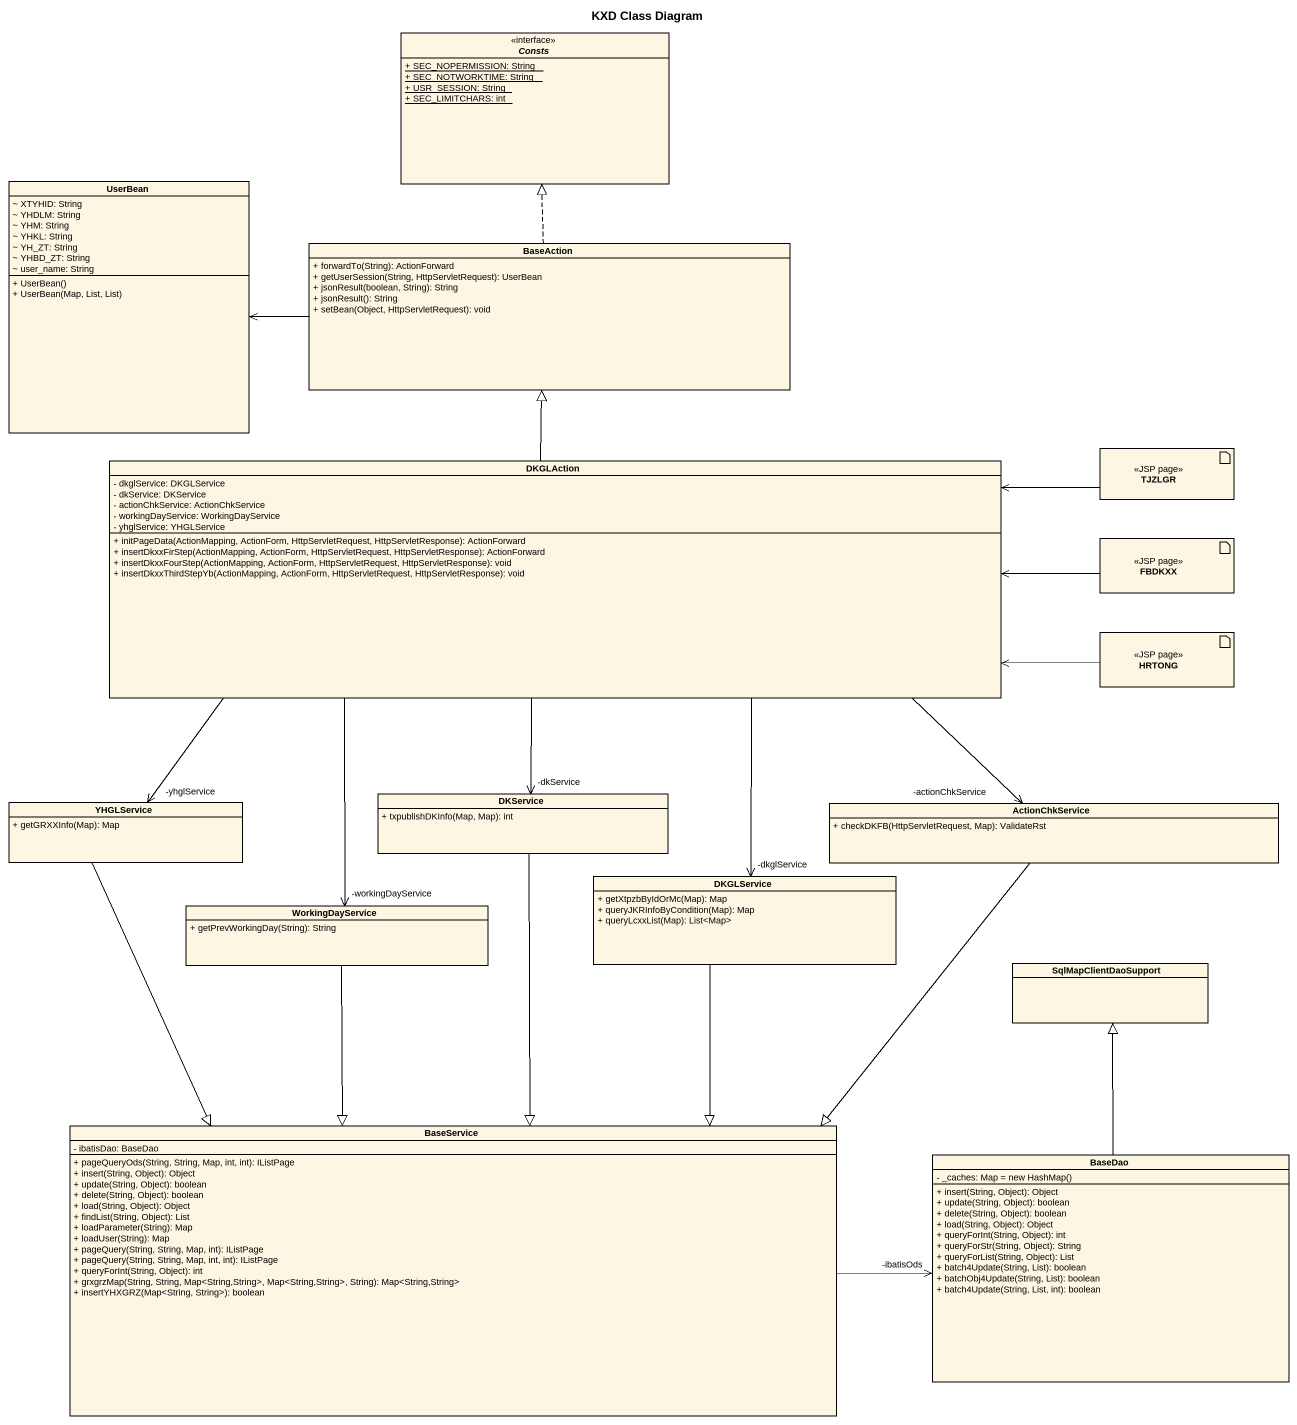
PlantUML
@startuml
title KXD Class Diagram
allowmixing
hide circle
hide empty members
skinparam classAttributeIconSize 0
interface Consts <<interface>> {
  {static} + SEC_NOPERMISSION: String
  {static} + SEC_NOTWORKTIME: String
  {static} + USR_SESSION: String
  {static} + SEC_LIMITCHARS: int
}
class UserBean {
  ~ XTYHID: String
  ~ YHDLM: String
  ~ YHM: String
  ~ YHKL: String
  ~ YH_ZT: String
  ~ YHBD_ZT: String
  ~ user_name: String
  + UserBean()
  + UserBean(Map, List, List)
}
class BaseAction {
  + forwardTo(String): ActionForward
  + getUserSession(String, HttpServletRequest): UserBean
  + jsonResult(boolean, String): String
  + jsonResult(): String
  + setBean(Object, HttpServletRequest): void
}
class DKGLAction {
  - dkglService: DKGLService
  - dkService: DKService
  - actionChkService: ActionChkService
  - workingDayService: WorkingDayService
  - yhglService: YHGLService
  + initPageData(ActionMapping, ActionForm, HttpServletRequest, HttpServletResponse): ActionForward
  + insertDkxxFirStep(ActionMapping, ActionForm, HttpServletRequest, HttpServletResponse): ActionForward
  + insertDkxxFourStep(ActionMapping, ActionForm, HttpServletRequest, HttpServletResponse): void
  + insertDkxxThirdStepYb(ActionMapping, ActionForm, HttpServletRequest, HttpServletResponse): void
}
artifact TJZLGR <<JSP page>>
artifact FBDKXX <<JSP page>>
artifact HRTONG <<JSP page>>
class YHGLService {
  + getGRXXInfo(Map): Map
}
class DKService {
  + txpublishDKInfo(Map, Map): int
}
class ActionChkService {
  + checkDKFB(HttpServletRequest, Map): ValidateRst
}
class DKGLService {
  + getXtpzbByIdOrMc(Map): Map
  + queryJKRInfoByCondition(Map): Map
  + queryLcxxList(Map): List<Map>
}
class WorkingDayService {
  + getPrevWorkingDay(String): String
}
class SqlMapClientDaoSupport
class BaseService {
  - ibatisDao: BaseDao
  + pageQueryOds(String, String, Map, int, int): IListPage
  + insert(String, Object): Object
  + update(String, Object): boolean
  + delete(String, Object): boolean
  + load(String, Object): Object
  + findList(String, Object): List
  + loadParameter(String): Map
  + loadUser(String): Map
  + pageQuery(String, String, Map, int): IListPage
  + pageQuery(String, String, Map, int, int): IListPage
  + queryForInt(String, Object): int
  + grxgrzMap(String, String, Map<String,String>, Map<String,String>, String): Map<String,String>
  + insertYHXGRZ(Map<String, String>): boolean
}
class BaseDao {
  {field} - _caches: Map = new HashMap()
  + insert(String, Object): Object
  + update(String, Object): boolean
  + delete(String, Object): boolean
  + load(String, Object): Object
  + queryForInt(String, Object): int
  + queryForStr(String, Object): String
  + queryForList(String, Object): List
  + batch4Update(String, List): boolean
  + batchObj4Update(String, List): boolean
  + batch4Update(String, List, int): boolean
}
BaseAction .up.|> Consts
BaseAction -left-> UserBean
DKGLAction -up-|> BaseAction
DKGLAction -left-> "-yhglService" YHGLService
DKGLAction --> "-dkService" DKService
DKGLAction -right-> "-actionChkService" ActionChkService
DKGLAction --> "-dkglService" DKGLService
DKGLAction --> "-workingDayService" WorkingDayService
TJZLGR -left-> DKGLAction
FBDKXX -left-> DKGLAction
HRTONG -left-> DKGLAction
YHGLService --|> BaseService
DKService --|> BaseService
ActionChkService --|> BaseService
DKGLService --|> BaseService
WorkingDayService --|> BaseService
BaseService -right-> "-ibatisOds" BaseDao
BaseDao -up-|> SqlMapClientDaoSupport
@enduml
